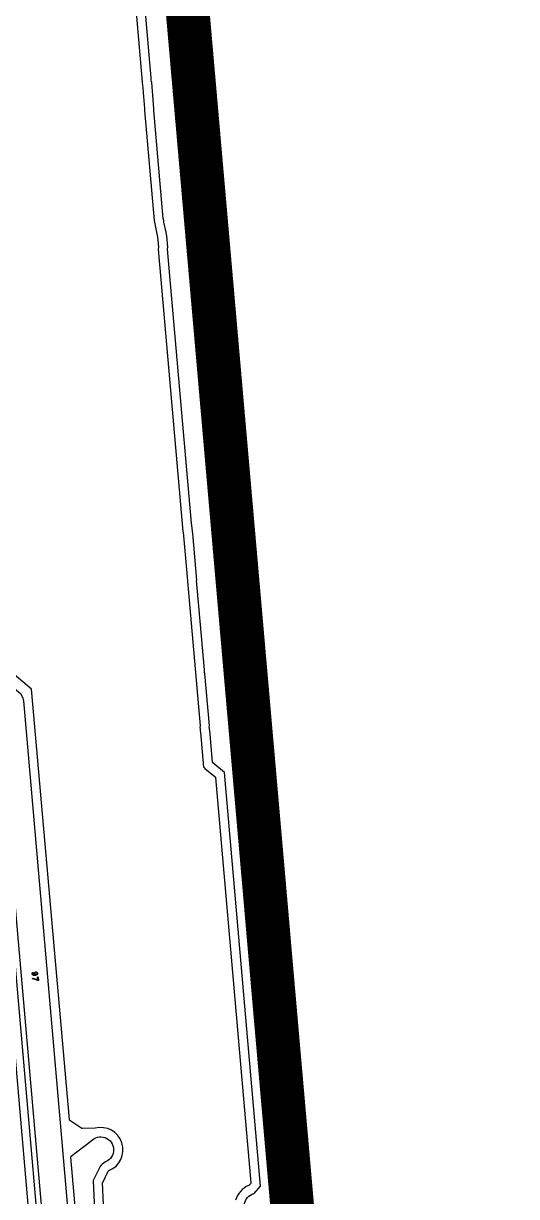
# Model space of a CAD drawing. Extents: x 592 to 965, y 89 to 353.
# Drawn here: x 674.25 to 681.01, y 132.03 to 148.13 of the extents above; entities that cross this region are included whole.
import ezdxf

# ---------------------------------------------------------------- set-up
doc = ezdxf.new("R2010")
doc.units = 0
for name, color, linetype in [('bak_bak_ttr1-bcq8120', 8, 'Continuous'), ('bak_outline', 7, 'Continuous'), ('biaozhu1', 4, 'Continuous'), ('quyukuang', 5, 'Continuous')]:
    doc.layers.add(name, color=color, linetype=linetype)

msp = doc.modelspace()

# ---------------------------------------------------------------- linework, layer by layer
at = {"layer": 'bak_bak_ttr1-bcq8120'}
for points in [[(674.35, 131.498), (673.742, 138.454, 0.199156), (673.605, 138.716), (673.524, 138.784, -0.201314), (673.411, 139.003), (672.603, 148.238, -0.021495), (672.579, 148.801, -0.016298), (672.594, 149.077, -0.024188), (672.594, 149.082, -0.025234), (672.595, 149.087), (672.596, 149.098, -0.098851), (673.245, 151.311, 0.01664), (674.015, 152.883, 0.083893), (676.223, 161.368), (676.703, 166.85, 0.151001), (673.425, 182.038, -0.021769), (673.194, 182.494), (673.176, 182.535, -0.048528), (672.817, 183.616), (672.802, 183.677, -0.062745), (672.568, 185.075, -0.003103), (672.566, 185.153, -0.017165), (672.566, 185.157)], [(676.681, 183.913, -0.03763), (678.581, 179.824, -0.08198), (678.584, 179.816, -0.082842), (678.586, 179.808, -0.000472), (678.604, 179.761, -0.000382), (678.617, 179.725, -0.073603), (680.441, 171.133, -0.069894), (680.442, 171.126, -0.062907), (680.442, 171.12), (680.454, 170.921, -0.035614), (680.385, 166.654), (679.906, 161.175, -0.037064), (679.192, 156.791, -0.055057), (679.191, 156.786, -0.051977), (679.19, 156.781, -0.001336), (679.152, 156.627, -0.061745), (676.522, 149.731, 0.144009), (676.276, 148.512), (676.854, 141.903), (676.854, 141.901), (677.845, 130.576, -0.423028)], [(672.958, 183.466, 0.06453), (673.513, 182.088, -0.15105), (676.804, 166.836), (676.325, 161.359, -0.100667), (673.335, 151.264, 0.099078), (672.697, 149.084, -0.029934), (672.696, 149.078, -0.024023), (672.695, 149.073, -0.025292), (672.695, 149.068, 0.016225), (672.68, 148.8, 0.02145), (672.705, 148.247), (673.513, 139.006, 0.195897), (673.589, 138.862), (673.67, 138.794, -0.199139), (673.843, 138.462), (674.451, 131.507, -0.043701)], [(674.539, 131.392), (673.897, 138.731), (673.651, 138.938, -0.204166), (673.585, 139.061), (672.779, 148.273, -0.013815), (672.759, 148.624, -0.007886), (672.759, 148.629, -0.028747), (672.772, 149.077, -0.099079), (673.402, 151.228, 0.04925), (675.382, 156.043, 0.051156), (676.4, 161.352), (676.88, 166.837, 0.151035), (673.577, 182.13, -0.02147), (673.356, 182.567), (673.293, 182.714, -0.009537), (673.189, 182.977, -0.00749), (673.188, 182.981, -0.023126), (673.031, 183.485, -0.007378)], [(673.522, 183.104, 0.009854), (673.624, 182.845, -0.008348), (673.626, 182.84), (673.68, 182.715, 0.02177), (673.89, 182.299, -0.008749), (673.893, 182.294, -0.048846), (676, 177.505, -0.101417), (677.234, 166.796), (676.755, 161.32, -0.100851), (673.707, 151.043, 0.097985), (673.127, 149.046, 0.029084), (673.115, 148.635, -0.007857), (673.115, 148.629, 0.013705), (673.134, 148.3, -0.009848), (673.134, 148.293), (673.933, 139.166), (674.18, 138.959, -0.204326), (674.245, 138.836), (674.894, 131.412, -0.043151)], [(675.408, 130.522), (675.333, 132.219, -0.128336), (675.334, 132.225), (675.411, 132.382, -0.191307), (675.418, 132.388, 0.941722), (675.23, 132.97), (675.057, 132.964, -0.159752), (675.049, 132.966), (674.883, 133.077, -0.231152), (674.877, 133.087), (674.359, 138.996), (674.06, 139.248, -0.202169), (674.055, 139.257), (673.253, 148.455, -0.014392), (673.242, 148.794, -0.010457), (673.249, 148.943), (673.256, 149.036, -0.099928), (673.841, 151.02, 0.013539), (674.491, 152.328, 0.073346), (676.72, 159.877)], [(675.78, 148.444), (675.872, 147.382, 0.074198), (675.881, 147.292), (675.909, 146.965), (675.906, 146.939), (676.038, 145.429), (676.038, 145.428), (676.046, 145.406, -0.05844), (676.046, 145.403), (676.086, 145.199), (676.098, 145.064, -0.06044), (676.098, 145.061), (676.095, 145.036), (676.095, 145.035), (676.434, 141.16), (676.437, 141.149), (676.493, 140.535, -0.078742), (676.493, 140.531), (676.491, 140.526), (676.669, 138.491, 0.074193), (676.677, 138.401), (676.719, 137.924, -0.020146), (676.72, 137.922, -0.09434), (676.727, 137.916), (676.734, 137.911, -0.05272), (676.737, 137.908), (676.877, 137.791, -0.202958), (676.881, 137.782), (677.368, 132.222, -0.209474), (677.365, 132.212), (677.343, 132.187, -0.175545), (677.335, 132.183, 0.230781), (677.158, 131.982, -0.119287)], [(677.276, 131.923, -0.310836), (677.411, 132.073), (677.5, 132.172), (677.004, 137.851), (676.846, 137.983, -0.204373), (676.841, 137.992), (676.803, 138.427, -0.09143), (676.797, 138.491), (676.734, 139.21, -0.070504), (676.73, 139.26), (676.631, 140.389, -0.073139), (676.627, 140.44), (676.623, 140.481, -0.078405), (676.623, 140.485), (676.625, 140.49), (676.569, 141.132), (676.552, 141.275), (676.223, 145.034), (676.227, 145.06), (676.213, 145.218), (676.204, 145.264), (676.203, 145.267), (676.174, 145.407), (676.173, 145.427), (676.173, 145.429), (676.164, 145.454, -0.064619), (676.164, 145.457), (676.034, 146.937, -0.052573), (676.035, 146.94), (676.037, 146.966), (676.006, 147.32, -0.094973), (676.001, 147.386), (675.914, 148.386, -0.093847)], [(674.995, 131.426), (674.895, 132.573, -0.262439), (674.9, 132.584), (675.173, 132.79, -1.263626), (675.374, 132.509, 0.107986), (675.299, 132.443), (675.205, 132.25), (675.204, 132.247), (675.28, 130.548, -0.118032)]]:
    msp.add_lwpolyline(points, format="xyb", dxfattribs=at)
at = {"layer": 'bak_outline', "const_width": 0.6}
msp.add_lwpolyline([(678.047, 130.602), (677.706, 134.497), (677.632, 135.344), (677.557, 136.208), (677.483, 137.055), (676.479, 148.53, -0.144705), (676.704, 149.641, 0.100411), (680.108, 161.157), (680.588, 166.636, 0.151026), (676.825, 184.072, -0.151039)], format="xyb", dxfattribs=at)
at = {"layer": 'biaozhu1'}
for points in [[(674.364, 135.089, -0.099189), (674.365, 135.091), (674.367, 135.1, -0.206808), (674.37, 135.103), (674.376, 135.106)], [(674.445, 135.09, -0.421173), (674.369, 135.073), (674.365, 135.082, -0.10113), (674.365, 135.083), (674.364, 135.089)], [(674.376, 135.106, -1.487146), (674.376, 135.095, 0.775736), (674.397, 135.075)], [(674.374, 135.018, -1), (674.377, 135.027), (674.442, 135.007)], [(674.442, 135.007), (674.439, 135.04, -1), (674.449, 135.041), (674.452, 135.001, -0.543435), (674.446, 134.995), (674.374, 135.018)]]:
    msp.add_lwpolyline(points, format="xyb", dxfattribs=at)
msp.add_circle((674.418, 135.089), 0.0151, dxfattribs=at)
for centre, radius, start, end in [((674.415, 135.089), 0.0233, 95.1149, 218.3579), ((674.419, 135.088), 0.0255, 5.9808, 104.4986)]:
    msp.add_arc(centre, radius, start, end, dxfattribs=at)
at = {"layer": 'quyukuang', "const_width": 0.001}
msp.add_lwpolyline([(661.738, 126.705), (661.738, 149.973), (680.446, 149.973), (680.446, 126.705)], close=True, dxfattribs=at)

doc.saveas('drawing.dxf')
